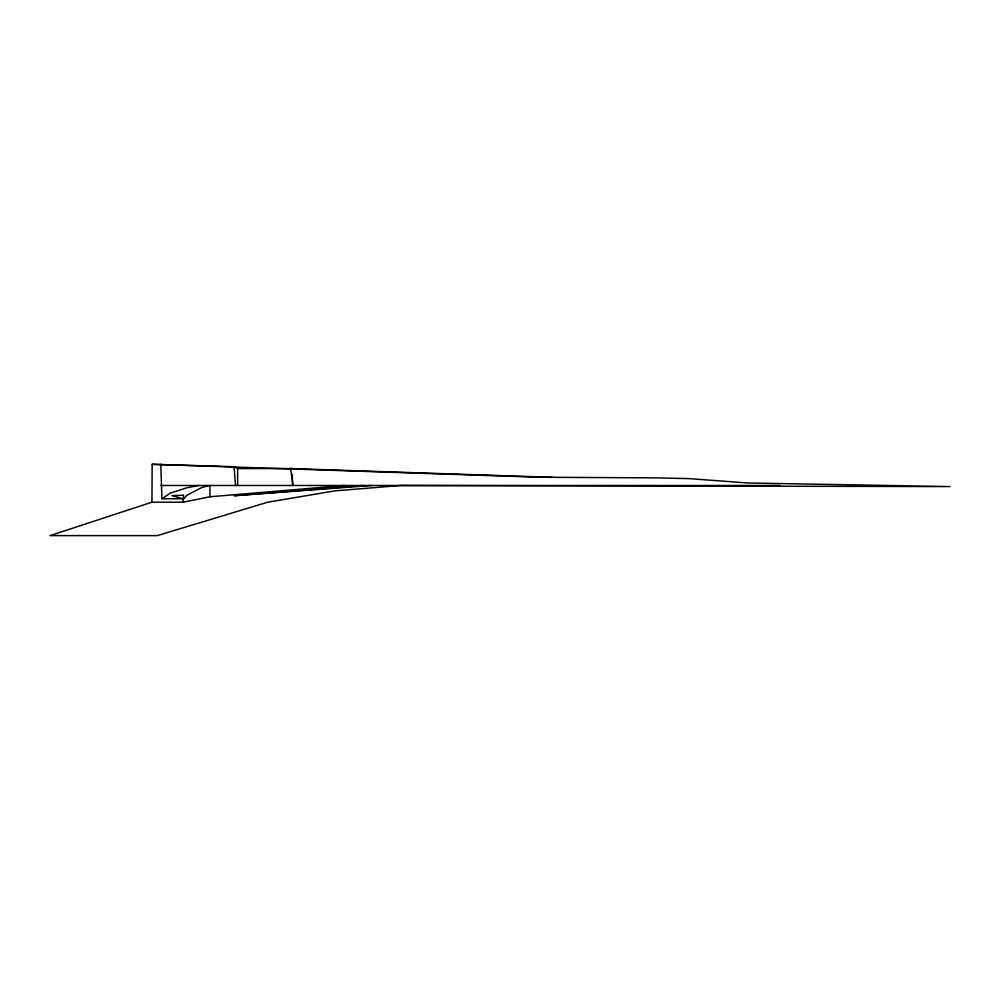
<?xml version="1.0" encoding="UTF-8"?>
<svg xmlns="http://www.w3.org/2000/svg" width="1000" height="1000" viewBox="0 0 1000 1000"><rect width="100%" height="100%" fill="white"/><g stroke="black" fill="none" stroke-linecap="round" stroke-linejoin="round"><path stroke-width="1.5" d="M152.162 464.3L540 477.25L656.5 477.875L689.15 478.625L747.812 482.987L950 486.575L400.725 485.487L335.112 490.838L267.675 502.212L157.3 535.612L50 535.612L151.938 502.212L152.162 464.3L234.062 466.725L237.65 468.562L292.413 468.562M151.938 502.212L183.088 502.212L183.525 495.175L171.938 495.637L182.887 498.762L161.95 498.762L160.775 464.3M183.738 498.762L186.975 495.262L202.037 487.4L209.938 485.487L209.938 496.763L183.088 502.212M161.95 498.762L170.662 492.987L186.962 487.775L198.725 485.487M209.938 496.763L344.5 485.487M363.413 485.487L234.325 495.7L371.587 485.487M160.55 485.487L779.875 485.487M552.825 477.35L290.575 468.562L293.163 485.487M234.062 466.725L235.55 485.487M292.413 474.6L292.413 485.487M237.65 468.562L237.65 485.487"/></g></svg>
